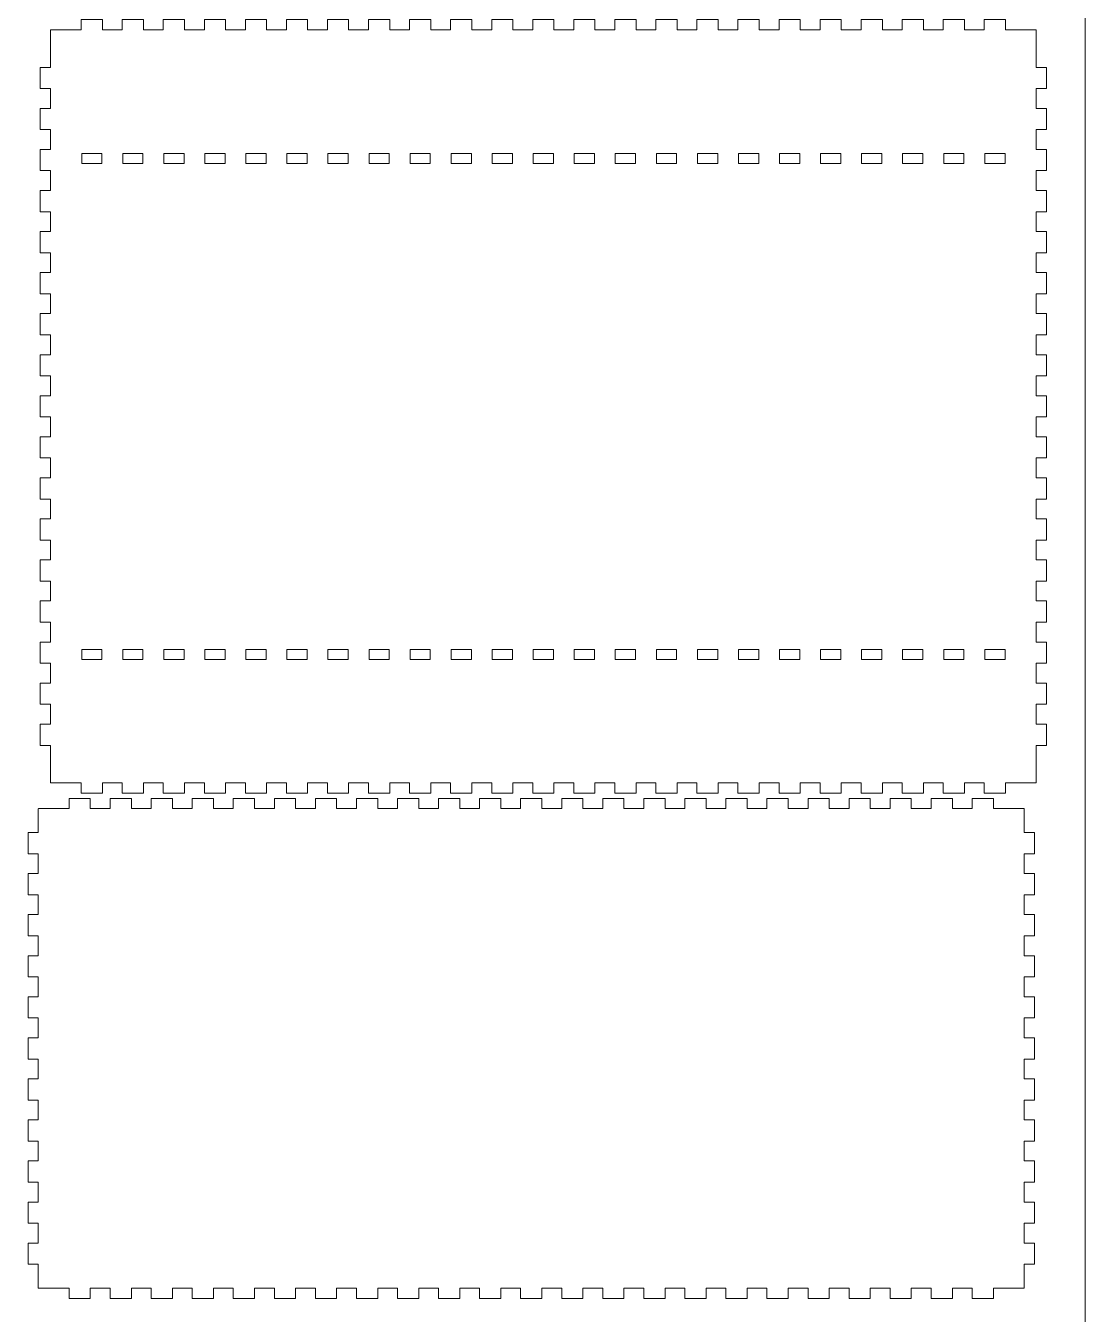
# Model space of a CAD drawing. Header units: millimetres. Extents: x -277 to 488, y -615 to 318.
# Drawn here: x 177.9 to 487.6, y -379.3 to -2.7 of the extents above; entities that cross this region are included whole.
import ezdxf

# ---------------------------------------------------------------- set-up
doc = ezdxf.new("R2010")
doc.units = ezdxf.units.MM
doc.header["$MEASUREMENT"] = 0
doc.layers.add('Layer 1', color=7, linetype='Continuous')

# ---------------------------------------------------------------- blocks, each defined once
blk = doc.blocks.new('block 2')
at = {"layer": 'Layer 1', "lineweight": 0}
blk.add_lwpolyline([(181.71, -371.71), (190.61, -371.71), (190.61, -374.61), (190.61, -374.62), (190.64, -374.68), (190.69, -374.71), (190.71, -374.71), (196.71, -374.71), (196.73, -374.71), (196.78, -374.68), (196.81, -374.62), (196.81, -374.61), (196.81, -371.71), (202.61, -371.71), (202.61, -374.61), (202.61, -374.62), (202.64, -374.68), (202.69, -374.71), (202.71, -374.71), (208.71, -374.71), (208.73, -374.71), (208.78, -374.68), (208.81, -374.62), (208.81, -374.61), (208.81, -371.71), (214.61, -371.71), (214.61, -374.61), (214.61, -374.62), (214.64, -374.68), (214.69, -374.71), (214.71, -374.71), (220.71, -374.71), (220.73, -374.71), (220.78, -374.68), (220.81, -374.62), (220.81, -374.61), (220.81, -371.71), (226.61, -371.71), (226.61, -374.61), (226.61, -374.62), (226.64, -374.68), (226.69, -374.71), (226.71, -374.71), (232.71, -374.71), (232.73, -374.71), (232.78, -374.68), (232.81, -374.62), (232.81, -374.61), (232.81, -371.71), (238.61, -371.71), (238.61, -374.61), (238.61, -374.62), (238.64, -374.68), (238.69, -374.71), (238.71, -374.71), (244.71, -374.71), (244.73, -374.71), (244.78, -374.68), (244.81, -374.62), (244.81, -374.61), (244.81, -371.71), (250.61, -371.71), (250.61, -374.61), (250.61, -374.62), (250.64, -374.68), (250.69, -374.71), (250.71, -374.71), (256.71, -374.71), (256.72, -374.71), (256.78, -374.68), (256.81, -374.62), (256.81, -374.61), (256.81, -371.71), (262.61, -371.71), (262.61, -374.61), (262.61, -374.62), (262.64, -374.68), (262.69, -374.71), (262.71, -374.71), (268.71, -374.71), (268.73, -374.71), (268.78, -374.68), (268.81, -374.62), (268.81, -374.61), (268.81, -371.71), (274.61, -371.71), (274.61, -374.61), (274.61, -374.62), (274.64, -374.68), (274.69, -374.71), (274.71, -374.71), (280.71, -374.71), (280.73, -374.71), (280.78, -374.68), (280.81, -374.62), (280.81, -374.61), (280.81, -371.71), (286.61, -371.71), (286.61, -374.61), (286.61, -374.62), (286.64, -374.68), (286.69, -374.71), (286.71, -374.71), (292.71, -374.71), (292.73, -374.71), (292.78, -374.68), (292.81, -374.62), (292.81, -374.61), (292.81, -371.71), (298.61, -371.71), (298.61, -374.61), (298.61, -374.62), (298.64, -374.68), (298.69, -374.71), (298.71, -374.71), (304.71, -374.71), (304.73, -374.71), (304.78, -374.68), (304.81, -374.62), (304.81, -374.61), (304.81, -371.71), (310.61, -371.71), (310.61, -374.61), (310.61, -374.62), (310.64, -374.68), (310.69, -374.71), (310.71, -374.71), (316.71, -374.71), (316.73, -374.71), (316.78, -374.68), (316.81, -374.62), (316.81, -374.61), (316.81, -371.71), (322.61, -371.71), (322.61, -374.61), (322.61, -374.62), (322.64, -374.68), (322.69, -374.71), (322.71, -374.71), (328.71, -374.71), (328.73, -374.71), (328.78, -374.68), (328.81, -374.62), (328.81, -374.61), (328.81, -371.71), (334.61, -371.71), (334.61, -374.61), (334.61, -374.62), (334.64, -374.68), (334.69, -374.71), (334.71, -374.71), (340.71, -374.71), (340.73, -374.71), (340.78, -374.68), (340.81, -374.62), (340.81, -374.61), (340.81, -371.71), (346.61, -371.71), (346.61, -374.61), (346.61, -374.62), (346.64, -374.68), (346.69, -374.71), (346.71, -374.71), (352.71, -374.71), (352.72, -374.71), (352.78, -374.68), (352.81, -374.62), (352.81, -374.61), (352.81, -371.71), (358.61, -371.71), (358.61, -374.61), (358.61, -374.62), (358.64, -374.68), (358.69, -374.71), (358.71, -374.71), (364.71, -374.71), (364.72, -374.71), (364.78, -374.68), (364.81, -374.62), (364.81, -374.61), (364.81, -371.71), (370.61, -371.71), (370.61, -374.61), (370.61, -374.62), (370.64, -374.68), (370.69, -374.71), (370.71, -374.71), (376.71, -374.71), (376.73, -374.71), (376.78, -374.68), (376.81, -374.62), (376.81, -374.61), (376.81, -371.71), (382.61, -371.71), (382.61, -374.61), (382.61, -374.62), (382.64, -374.68), (382.69, -374.71), (382.71, -374.71), (388.71, -374.71), (388.72, -374.71), (388.78, -374.68), (388.81, -374.62), (388.81, -374.61), (388.81, -371.71), (394.61, -371.71), (394.61, -374.61), (394.61, -374.62), (394.64, -374.68), (394.69, -374.71), (394.71, -374.71), (400.71, -374.71), (400.72, -374.71), (400.78, -374.68), (400.81, -374.62), (400.81, -374.61), (400.81, -371.71), (406.61, -371.71), (406.61, -374.61), (406.61, -374.62), (406.64, -374.68), (406.69, -374.71), (406.71, -374.71), (412.71, -374.71), (412.72, -374.71), (412.78, -374.68), (412.81, -374.62), (412.81, -374.61), (412.81, -371.71), (418.61, -371.71), (418.61, -374.61), (418.61, -374.62), (418.64, -374.68), (418.69, -374.71), (418.71, -374.71), (424.71, -374.71), (424.72, -374.71), (424.78, -374.68), (424.81, -374.62), (424.81, -374.61), (424.81, -371.71), (430.61, -371.71), (430.61, -374.61), (430.61, -374.62), (430.64, -374.68), (430.69, -374.71), (430.71, -374.71), (436.71, -374.71), (436.72, -374.71), (436.78, -374.68), (436.81, -374.62), (436.81, -374.61), (436.81, -371.71), (442.61, -371.71), (442.61, -374.61), (442.61, -374.62), (442.64, -374.68), (442.69, -374.71), (442.71, -374.71), (448.71, -374.71), (448.72, -374.71), (448.78, -374.68), (448.81, -374.62), (448.81, -374.61), (448.81, -371.71), (454.61, -371.71), (454.61, -374.61), (454.61, -374.62), (454.64, -374.68), (454.69, -374.71), (454.71, -374.71), (460.71, -374.71), (460.72, -374.71), (460.78, -374.68), (460.81, -374.62), (460.81, -374.61), (460.81, -371.71), (469.71, -371.71), (469.72, -371.71), (469.78, -371.68), (469.81, -371.62), (469.81, -371.61), (469.81, -364.71), (472.71, -364.71), (472.72, -364.71), (472.78, -364.68), (472.81, -364.62), (472.81, -364.61), (472.81, -358.61), (472.81, -358.59), (472.78, -358.54), (472.72, -358.51), (472.71, -358.51), (469.81, -358.51), (469.81, -352.71), (472.71, -352.71), (472.72, -352.71), (472.78, -352.68), (472.81, -352.62), (472.81, -352.61), (472.81, -346.61), (472.81, -346.59), (472.78, -346.54), (472.72, -346.51), (472.71, -346.51), (469.81, -346.51), (469.81, -340.71), (472.71, -340.71), (472.72, -340.71), (472.78, -340.68), (472.81, -340.62), (472.81, -340.61), (472.81, -334.61), (472.81, -334.59), (472.78, -334.54), (472.72, -334.51), (472.71, -334.51), (469.81, -334.51), (469.81, -328.71), (472.71, -328.71), (472.72, -328.71), (472.78, -328.68), (472.81, -328.62), (472.81, -328.61), (472.81, -322.61), (472.81, -322.59), (472.78, -322.54), (472.72, -322.51), (472.71, -322.51), (469.81, -322.51), (469.81, -316.71), (472.71, -316.71), (472.72, -316.71), (472.78, -316.68), (472.81, -316.62), (472.81, -316.61), (472.81, -310.61), (472.81, -310.59), (472.78, -310.54), (472.72, -310.51), (472.71, -310.51), (469.81, -310.51), (469.81, -304.71), (472.71, -304.71), (472.72, -304.71), (472.78, -304.68), (472.81, -304.62), (472.81, -304.61), (472.81, -298.61), (472.81, -298.59), (472.78, -298.54), (472.72, -298.51), (472.71, -298.51), (469.81, -298.51), (469.81, -292.71), (472.71, -292.71), (472.72, -292.71), (472.78, -292.68), (472.81, -292.62), (472.81, -292.61), (472.81, -286.61), (472.81, -286.59), (472.78, -286.54), (472.72, -286.51), (472.71, -286.51), (469.81, -286.51), (469.81, -280.71), (472.71, -280.71), (472.72, -280.71), (472.78, -280.68), (472.81, -280.62), (472.81, -280.61), (472.81, -274.61), (472.81, -274.59), (472.78, -274.54), (472.72, -274.51), (472.71, -274.51), (469.81, -274.51), (469.81, -268.71), (472.71, -268.71), (472.72, -268.71), (472.78, -268.68), (472.81, -268.62), (472.81, -268.61), (472.81, -262.61), (472.81, -262.59), (472.78, -262.54), (472.72, -262.51), (472.71, -262.51), (469.81, -262.51), (469.81, -256.71), (472.71, -256.71), (472.72, -256.71), (472.78, -256.68), (472.81, -256.62), (472.81, -256.61), (472.81, -250.61), (472.81, -250.59), (472.78, -250.54), (472.72, -250.51), (472.71, -250.51), (469.81, -250.51), (469.81, -244.71), (472.71, -244.71), (472.72, -244.71), (472.78, -244.68), (472.81, -244.62), (472.81, -244.61), (472.81, -238.61), (472.81, -238.59), (472.78, -238.54), (472.72, -238.51), (472.71, -238.51), (469.81, -238.51), (469.81, -231.61), (469.81, -231.59), (469.78, -231.54), (469.72, -231.51), (469.71, -231.51), (460.81, -231.51), (460.81, -228.61), (460.81, -228.59), (460.78, -228.54), (460.72, -228.51), (460.71, -228.51), (454.71, -228.51), (454.69, -228.51), (454.64, -228.54), (454.61, -228.59), (454.61, -228.61), (454.61, -231.51), (448.81, -231.51), (448.81, -228.61), (448.81, -228.59), (448.78, -228.54), (448.72, -228.51), (448.71, -228.51), (442.71, -228.51), (442.69, -228.51), (442.64, -228.54), (442.61, -228.59), (442.61, -228.61), (442.61, -231.51), (436.81, -231.51), (436.81, -228.61), (436.81, -228.59), (436.78, -228.54), (436.72, -228.51), (436.71, -228.51), (430.71, -228.51), (430.69, -228.51), (430.64, -228.54), (430.61, -228.59), (430.61, -228.61), (430.61, -231.51), (424.81, -231.51), (424.81, -228.61), (424.81, -228.59), (424.78, -228.54), (424.72, -228.51), (424.71, -228.51), (418.71, -228.51), (418.69, -228.51), (418.64, -228.54), (418.61, -228.59), (418.61, -228.61), (418.61, -231.51), (412.81, -231.51), (412.81, -228.61), (412.81, -228.59), (412.78, -228.54), (412.72, -228.51), (412.71, -228.51), (406.71, -228.51), (406.69, -228.51), (406.64, -228.54), (406.61, -228.59), (406.61, -228.61), (406.61, -231.51), (400.81, -231.51), (400.81, -228.61), (400.81, -228.59), (400.78, -228.54), (400.72, -228.51), (400.71, -228.51), (394.71, -228.51), (394.69, -228.51), (394.64, -228.54), (394.61, -228.59), (394.61, -228.61), (394.61, -231.51), (388.81, -231.51), (388.81, -228.61), (388.81, -228.59), (388.78, -228.54), (388.72, -228.51), (388.71, -228.51), (382.71, -228.51), (382.69, -228.51), (382.64, -228.54), (382.61, -228.59), (382.61, -228.61), (382.61, -231.51), (376.81, -231.51), (376.81, -228.61), (376.81, -228.59), (376.78, -228.54), (376.73, -228.51), (376.71, -228.51), (370.71, -228.51), (370.69, -228.51), (370.64, -228.54), (370.61, -228.59), (370.61, -228.61), (370.61, -231.51), (364.81, -231.51), (364.81, -228.61), (364.81, -228.59), (364.78, -228.54), (364.72, -228.51), (364.71, -228.51), (358.71, -228.51), (358.69, -228.51), (358.64, -228.54), (358.61, -228.59), (358.61, -228.61), (358.61, -231.51), (352.81, -231.51), (352.81, -228.61), (352.81, -228.59), (352.78, -228.54), (352.72, -228.51), (352.71, -228.51), (346.71, -228.51), (346.69, -228.51), (346.64, -228.54), (346.61, -228.59), (346.61, -228.61), (346.61, -231.51), (340.81, -231.51), (340.81, -228.61), (340.81, -228.59), (340.78, -228.54), (340.73, -228.51), (340.71, -228.51), (334.71, -228.51), (334.69, -228.51), (334.64, -228.54), (334.61, -228.59), (334.61, -228.61), (334.61, -231.51), (328.81, -231.51), (328.81, -228.61), (328.81, -228.59), (328.78, -228.54), (328.73, -228.51), (328.71, -228.51), (322.71, -228.51), (322.69, -228.51), (322.64, -228.54), (322.61, -228.59), (322.61, -228.61), (322.61, -231.51), (316.81, -231.51), (316.81, -228.61), (316.81, -228.59), (316.78, -228.54), (316.73, -228.51), (316.71, -228.51), (310.71, -228.51), (310.69, -228.51), (310.64, -228.54), (310.61, -228.59), (310.61, -228.61), (310.61, -231.51), (304.81, -231.51), (304.81, -228.61), (304.81, -228.59), (304.78, -228.54), (304.73, -228.51), (304.71, -228.51), (298.71, -228.51), (298.69, -228.51), (298.64, -228.54), (298.61, -228.59), (298.61, -228.61), (298.61, -231.51), (292.81, -231.51), (292.81, -228.61), (292.81, -228.59), (292.78, -228.54), (292.73, -228.51), (292.71, -228.51), (286.71, -228.51), (286.69, -228.51), (286.64, -228.54), (286.61, -228.59), (286.61, -228.61), (286.61, -231.51), (280.81, -231.51), (280.81, -228.61), (280.81, -228.59), (280.78, -228.54), (280.73, -228.51), (280.71, -228.51), (274.71, -228.51), (274.69, -228.51), (274.64, -228.54), (274.61, -228.59), (274.61, -228.61), (274.61, -231.51), (268.81, -231.51), (268.81, -228.61), (268.81, -228.59), (268.78, -228.54), (268.73, -228.51), (268.71, -228.51), (262.71, -228.51), (262.69, -228.51), (262.64, -228.54), (262.61, -228.59), (262.61, -228.61), (262.61, -231.51), (256.81, -231.51), (256.81, -228.61), (256.81, -228.59), (256.78, -228.54), (256.72, -228.51), (256.71, -228.51), (250.71, -228.51), (250.69, -228.51), (250.64, -228.54), (250.61, -228.59), (250.61, -228.61), (250.61, -231.51), (244.81, -231.51), (244.81, -228.61), (244.81, -228.59), (244.78, -228.54), (244.73, -228.51), (244.71, -228.51), (238.71, -228.51), (238.69, -228.51), (238.64, -228.54), (238.61, -228.59), (238.61, -228.61), (238.61, -231.51), (232.81, -231.51), (232.81, -228.61), (232.81, -228.59), (232.78, -228.54), (232.73, -228.51), (232.71, -228.51), (226.71, -228.51), (226.69, -228.51), (226.64, -228.54), (226.61, -228.59), (226.61, -228.61), (226.61, -231.51), (220.81, -231.51), (220.81, -228.61), (220.81, -228.59), (220.78, -228.54), (220.73, -228.51), (220.71, -228.51), (214.71, -228.51), (214.69, -228.51), (214.64, -228.54), (214.61, -228.59), (214.61, -228.61), (214.61, -231.51), (208.81, -231.51), (208.81, -228.61), (208.81, -228.59), (208.78, -228.54), (208.73, -228.51), (208.71, -228.51), (202.71, -228.51), (202.69, -228.51), (202.64, -228.54), (202.61, -228.59), (202.61, -228.61), (202.61, -231.51), (196.81, -231.51), (196.81, -228.61), (196.81, -228.59), (196.78, -228.54), (196.73, -228.51), (196.71, -228.51), (190.71, -228.51), (190.69, -228.51), (190.64, -228.54), (190.61, -228.59), (190.61, -228.61), (190.61, -231.51), (181.71, -231.51), (181.69, -231.51), (181.64, -231.54), (181.61, -231.59), (181.61, -231.61), (181.61, -238.51), (178.71, -238.51), (178.69, -238.51), (178.64, -238.54), (178.61, -238.59), (178.61, -238.61), (178.61, -244.61), (178.61, -244.62), (178.64, -244.68), (178.69, -244.71), (178.71, -244.71), (181.61, -244.71), (181.61, -250.51), (178.71, -250.51), (178.69, -250.51), (178.64, -250.54), (178.61, -250.59), (178.61, -250.61), (178.61, -256.61), (178.61, -256.62), (178.64, -256.68), (178.69, -256.71), (178.71, -256.71), (181.61, -256.71), (181.61, -262.51), (178.71, -262.51), (178.69, -262.51), (178.64, -262.54), (178.61, -262.59), (178.61, -262.61), (178.61, -268.61), (178.61, -268.62), (178.64, -268.68), (178.69, -268.71), (178.71, -268.71), (181.61, -268.71), (181.61, -274.51), (178.71, -274.51), (178.69, -274.51), (178.64, -274.54), (178.61, -274.59), (178.61, -274.61), (178.61, -280.61), (178.61, -280.62), (178.64, -280.68), (178.69, -280.71), (178.71, -280.71), (181.61, -280.71), (181.61, -286.51), (178.71, -286.51), (178.69, -286.51), (178.64, -286.54), (178.61, -286.59), (178.61, -286.61), (178.61, -292.61), (178.61, -292.62), (178.64, -292.68), (178.69, -292.71), (178.71, -292.71), (181.61, -292.71), (181.61, -298.51), (178.71, -298.51), (178.69, -298.51), (178.64, -298.54), (178.61, -298.59), (178.61, -298.61), (178.61, -304.61), (178.61, -304.62), (178.64, -304.68), (178.69, -304.71), (178.71, -304.71), (181.61, -304.71), (181.61, -310.51), (178.71, -310.51), (178.69, -310.51), (178.64, -310.54), (178.61, -310.59), (178.61, -310.61), (178.61, -316.61), (178.61, -316.62), (178.64, -316.68), (178.69, -316.71), (178.71, -316.71), (181.61, -316.71), (181.61, -322.51), (178.71, -322.51), (178.69, -322.51), (178.64, -322.54), (178.61, -322.59), (178.61, -322.61), (178.61, -328.61), (178.61, -328.62), (178.64, -328.68), (178.69, -328.71), (178.71, -328.71), (181.61, -328.71), (181.61, -334.51), (178.71, -334.51), (178.69, -334.51), (178.64, -334.54), (178.61, -334.59), (178.61, -334.61), (178.61, -340.61), (178.61, -340.62), (178.64, -340.68), (178.69, -340.71), (178.71, -340.71), (181.61, -340.71), (181.61, -346.51), (178.71, -346.51), (178.69, -346.51), (178.64, -346.54), (178.61, -346.59), (178.61, -346.61), (178.61, -352.61), (178.61, -352.62), (178.64, -352.68), (178.69, -352.71), (178.71, -352.71), (181.61, -352.71), (181.61, -358.51), (178.71, -358.51), (178.69, -358.51), (178.64, -358.54), (178.61, -358.59), (178.61, -358.61), (178.61, -364.61), (178.61, -364.62), (178.64, -364.68), (178.69, -364.71), (178.71, -364.71), (181.61, -364.71), (181.61, -371.61), (181.61, -371.62), (181.64, -371.68), (181.69, -371.71), (181.71, -371.71)], dxfattribs=at)
blk = doc.blocks.new('block 3')
at = {"layer": 'Layer 1', "lineweight": 0}
blk.add_lwpolyline([(197.24, -187.87), (194.28, -187.87), (194.28, -184.95), (200.2, -184.95), (200.2, -187.87), (197.24, -187.87)], dxfattribs=at)
blk = doc.blocks.new('block 4')
at = {"layer": 'Layer 1', "lineweight": 0}
blk.add_lwpolyline([(209.24, -187.87), (206.28, -187.87), (206.28, -184.95), (212.2, -184.95), (212.2, -187.87), (209.24, -187.87)], dxfattribs=at)
blk = doc.blocks.new('block 5')
at = {"layer": 'Layer 1', "lineweight": 0}
blk.add_lwpolyline([(221.24, -187.87), (218.28, -187.87), (218.28, -184.95), (224.2, -184.95), (224.2, -187.87), (221.24, -187.87)], dxfattribs=at)
blk = doc.blocks.new('block 6')
at = {"layer": 'Layer 1', "lineweight": 0}
blk.add_lwpolyline([(233.24, -187.87), (230.28, -187.87), (230.28, -184.95), (236.2, -184.95), (236.2, -187.87), (233.24, -187.87)], dxfattribs=at)
blk = doc.blocks.new('block 7')
at = {"layer": 'Layer 1', "lineweight": 0}
blk.add_lwpolyline([(245.24, -187.87), (242.28, -187.87), (242.28, -184.95), (248.2, -184.95), (248.2, -187.87), (245.24, -187.87)], dxfattribs=at)
blk = doc.blocks.new('block 8')
at = {"layer": 'Layer 1', "lineweight": 0}
blk.add_lwpolyline([(257.24, -187.87), (254.28, -187.87), (254.28, -184.95), (260.2, -184.95), (260.2, -187.87), (257.24, -187.87)], dxfattribs=at)
blk = doc.blocks.new('block 9')
at = {"layer": 'Layer 1', "lineweight": 0}
blk.add_lwpolyline([(269.24, -187.87), (266.28, -187.87), (266.28, -184.95), (272.2, -184.95), (272.2, -187.87), (269.24, -187.87)], dxfattribs=at)
blk = doc.blocks.new('block 10')
at = {"layer": 'Layer 1', "lineweight": 0}
blk.add_lwpolyline([(281.24, -187.87), (278.28, -187.87), (278.28, -184.95), (284.2, -184.95), (284.2, -187.87), (281.24, -187.87)], dxfattribs=at)
blk = doc.blocks.new('block 11')
at = {"layer": 'Layer 1', "lineweight": 0}
blk.add_lwpolyline([(293.24, -187.87), (290.28, -187.87), (290.28, -184.95), (296.2, -184.95), (296.2, -187.87), (293.24, -187.87)], dxfattribs=at)
blk = doc.blocks.new('block 12')
at = {"layer": 'Layer 1', "lineweight": 0}
blk.add_lwpolyline([(305.24, -187.87), (302.28, -187.87), (302.28, -184.95), (308.2, -184.95), (308.2, -187.87), (305.24, -187.87)], dxfattribs=at)
blk = doc.blocks.new('block 13')
at = {"layer": 'Layer 1', "lineweight": 0}
blk.add_lwpolyline([(317.24, -187.87), (314.28, -187.87), (314.28, -184.95), (320.2, -184.95), (320.2, -187.87), (317.24, -187.87)], dxfattribs=at)
blk = doc.blocks.new('block 14')
at = {"layer": 'Layer 1', "lineweight": 0}
blk.add_lwpolyline([(329.24, -187.87), (326.28, -187.87), (326.28, -184.95), (332.2, -184.95), (332.2, -187.87), (329.24, -187.87)], dxfattribs=at)
blk = doc.blocks.new('block 15')
at = {"layer": 'Layer 1', "lineweight": 0}
blk.add_lwpolyline([(341.24, -187.87), (338.28, -187.87), (338.28, -184.95), (344.2, -184.95), (344.2, -187.87), (341.24, -187.87)], dxfattribs=at)
blk = doc.blocks.new('block 16')
at = {"layer": 'Layer 1', "lineweight": 0}
blk.add_lwpolyline([(353.24, -187.87), (350.28, -187.87), (350.28, -184.95), (356.2, -184.95), (356.2, -187.87), (353.24, -187.87)], dxfattribs=at)
blk = doc.blocks.new('block 17')
at = {"layer": 'Layer 1', "lineweight": 0}
blk.add_lwpolyline([(365.24, -187.87), (362.28, -187.87), (362.28, -184.95), (368.2, -184.95), (368.2, -187.87), (365.24, -187.87)], dxfattribs=at)
blk = doc.blocks.new('block 18')
at = {"layer": 'Layer 1', "lineweight": 0}
blk.add_lwpolyline([(377.24, -187.87), (374.28, -187.87), (374.28, -184.95), (380.2, -184.95), (380.2, -187.87), (377.24, -187.87)], dxfattribs=at)
blk = doc.blocks.new('block 19')
at = {"layer": 'Layer 1', "lineweight": 0}
blk.add_lwpolyline([(389.24, -187.87), (386.28, -187.87), (386.28, -184.95), (392.2, -184.95), (392.2, -187.87), (389.24, -187.87)], dxfattribs=at)
blk = doc.blocks.new('block 20')
at = {"layer": 'Layer 1', "lineweight": 0}
blk.add_lwpolyline([(401.24, -187.87), (398.28, -187.87), (398.28, -184.95), (404.2, -184.95), (404.2, -187.87), (401.24, -187.87)], dxfattribs=at)
blk = doc.blocks.new('block 21')
at = {"layer": 'Layer 1', "lineweight": 0}
blk.add_lwpolyline([(413.24, -187.87), (410.28, -187.87), (410.28, -184.95), (416.2, -184.95), (416.2, -187.87), (413.24, -187.87)], dxfattribs=at)
blk = doc.blocks.new('block 22')
at = {"layer": 'Layer 1', "lineweight": 0}
blk.add_lwpolyline([(425.24, -187.87), (422.28, -187.87), (422.28, -184.95), (428.2, -184.95), (428.2, -187.87), (425.24, -187.87)], dxfattribs=at)
blk = doc.blocks.new('block 23')
at = {"layer": 'Layer 1', "lineweight": 0}
blk.add_lwpolyline([(437.24, -187.87), (434.27, -187.87), (434.27, -184.95), (440.2, -184.95), (440.2, -187.87), (437.24, -187.87)], dxfattribs=at)
blk = doc.blocks.new('block 24')
at = {"layer": 'Layer 1', "lineweight": 0}
blk.add_lwpolyline([(449.24, -187.87), (446.28, -187.87), (446.28, -184.95), (452.2, -184.95), (452.2, -187.87), (449.24, -187.87)], dxfattribs=at)
blk = doc.blocks.new('block 25')
at = {"layer": 'Layer 1', "lineweight": 0}
blk.add_lwpolyline([(461.23, -187.87), (458.28, -187.87), (458.28, -184.95), (464.2, -184.95), (464.2, -187.87), (461.23, -187.87)], dxfattribs=at)
blk = doc.blocks.new('block 26')
at = {"layer": 'Layer 1', "lineweight": 0}
blk.add_lwpolyline([(197.24, -42.87), (194.28, -42.87), (194.28, -39.95), (200.2, -39.95), (200.2, -42.87), (197.24, -42.87)], dxfattribs=at)
blk = doc.blocks.new('block 27')
at = {"layer": 'Layer 1', "lineweight": 0}
blk.add_lwpolyline([(209.24, -42.87), (206.28, -42.87), (206.28, -39.95), (212.2, -39.95), (212.2, -42.87), (209.24, -42.87)], dxfattribs=at)
blk = doc.blocks.new('block 28')
at = {"layer": 'Layer 1', "lineweight": 0}
blk.add_lwpolyline([(221.24, -42.87), (218.28, -42.87), (218.28, -39.95), (224.2, -39.95), (224.2, -42.87), (221.24, -42.87)], dxfattribs=at)
blk = doc.blocks.new('block 29')
at = {"layer": 'Layer 1', "lineweight": 0}
blk.add_lwpolyline([(233.24, -42.87), (230.28, -42.87), (230.28, -39.95), (236.2, -39.95), (236.2, -42.87), (233.24, -42.87)], dxfattribs=at)
blk = doc.blocks.new('block 30')
at = {"layer": 'Layer 1', "lineweight": 0}
blk.add_lwpolyline([(245.24, -42.87), (242.28, -42.87), (242.28, -39.95), (248.2, -39.95), (248.2, -42.87), (245.24, -42.87)], dxfattribs=at)
blk = doc.blocks.new('block 31')
at = {"layer": 'Layer 1', "lineweight": 0}
blk.add_lwpolyline([(257.24, -42.87), (254.28, -42.87), (254.28, -39.95), (260.2, -39.95), (260.2, -42.87), (257.24, -42.87)], dxfattribs=at)
blk = doc.blocks.new('block 32')
at = {"layer": 'Layer 1', "lineweight": 0}
blk.add_lwpolyline([(269.24, -42.87), (266.28, -42.87), (266.28, -39.95), (272.2, -39.95), (272.2, -42.87), (269.24, -42.87)], dxfattribs=at)
blk = doc.blocks.new('block 33')
at = {"layer": 'Layer 1', "lineweight": 0}
blk.add_lwpolyline([(281.24, -42.87), (278.28, -42.87), (278.28, -39.95), (284.2, -39.95), (284.2, -42.87), (281.24, -42.87)], dxfattribs=at)
blk = doc.blocks.new('block 34')
at = {"layer": 'Layer 1', "lineweight": 0}
blk.add_lwpolyline([(293.24, -42.87), (290.28, -42.87), (290.28, -39.95), (296.2, -39.95), (296.2, -42.87), (293.24, -42.87)], dxfattribs=at)
blk = doc.blocks.new('block 35')
at = {"layer": 'Layer 1', "lineweight": 0}
blk.add_lwpolyline([(305.24, -42.87), (302.28, -42.87), (302.28, -39.95), (308.2, -39.95), (308.2, -42.87), (305.24, -42.87)], dxfattribs=at)
blk = doc.blocks.new('block 36')
at = {"layer": 'Layer 1', "lineweight": 0}
blk.add_lwpolyline([(317.24, -42.87), (314.28, -42.87), (314.28, -39.95), (320.2, -39.95), (320.2, -42.87), (317.24, -42.87)], dxfattribs=at)
blk = doc.blocks.new('block 37')
at = {"layer": 'Layer 1', "lineweight": 0}
blk.add_lwpolyline([(329.24, -42.87), (326.28, -42.87), (326.28, -39.95), (332.2, -39.95), (332.2, -42.87), (329.24, -42.87)], dxfattribs=at)
blk = doc.blocks.new('block 38')
at = {"layer": 'Layer 1', "lineweight": 0}
blk.add_lwpolyline([(341.24, -42.87), (338.28, -42.87), (338.28, -39.95), (344.2, -39.95), (344.2, -42.87), (341.24, -42.87)], dxfattribs=at)
blk = doc.blocks.new('block 39')
at = {"layer": 'Layer 1', "lineweight": 0}
blk.add_lwpolyline([(353.24, -42.87), (350.28, -42.87), (350.28, -39.95), (356.2, -39.95), (356.2, -42.87), (353.24, -42.87)], dxfattribs=at)
blk = doc.blocks.new('block 40')
at = {"layer": 'Layer 1', "lineweight": 0}
blk.add_lwpolyline([(365.24, -42.87), (362.28, -42.87), (362.28, -39.95), (368.2, -39.95), (368.2, -42.87), (365.24, -42.87)], dxfattribs=at)
blk = doc.blocks.new('block 41')
at = {"layer": 'Layer 1', "lineweight": 0}
blk.add_lwpolyline([(377.24, -42.87), (374.28, -42.87), (374.28, -39.95), (380.2, -39.95), (380.2, -42.87), (377.24, -42.87)], dxfattribs=at)
blk = doc.blocks.new('block 42')
at = {"layer": 'Layer 1', "lineweight": 0}
blk.add_lwpolyline([(389.24, -42.87), (386.28, -42.87), (386.28, -39.95), (392.2, -39.95), (392.2, -42.87), (389.24, -42.87)], dxfattribs=at)
blk = doc.blocks.new('block 43')
at = {"layer": 'Layer 1', "lineweight": 0}
blk.add_lwpolyline([(401.24, -42.87), (398.28, -42.87), (398.28, -39.95), (404.2, -39.95), (404.2, -42.87), (401.24, -42.87)], dxfattribs=at)
blk = doc.blocks.new('block 44')
at = {"layer": 'Layer 1', "lineweight": 0}
blk.add_lwpolyline([(413.24, -42.87), (410.28, -42.87), (410.28, -39.95), (416.2, -39.95), (416.2, -42.87), (413.24, -42.87)], dxfattribs=at)
blk = doc.blocks.new('block 45')
at = {"layer": 'Layer 1', "lineweight": 0}
blk.add_lwpolyline([(425.24, -42.87), (422.28, -42.87), (422.28, -39.95), (428.2, -39.95), (428.2, -42.87), (425.24, -42.87)], dxfattribs=at)
blk = doc.blocks.new('block 46')
at = {"layer": 'Layer 1', "lineweight": 0}
blk.add_lwpolyline([(437.24, -42.87), (434.27, -42.87), (434.27, -39.95), (440.2, -39.95), (440.2, -42.87), (437.24, -42.87)], dxfattribs=at)
blk = doc.blocks.new('block 47')
at = {"layer": 'Layer 1', "lineweight": 0}
blk.add_lwpolyline([(449.24, -42.87), (446.28, -42.87), (446.28, -39.95), (452.2, -39.95), (452.2, -42.87), (449.24, -42.87)], dxfattribs=at)
blk = doc.blocks.new('block 48')
at = {"layer": 'Layer 1', "lineweight": 0}
blk.add_lwpolyline([(461.23, -42.87), (458.28, -42.87), (458.28, -39.95), (464.2, -39.95), (464.2, -42.87), (461.23, -42.87)], dxfattribs=at)
blk = doc.blocks.new('block 49')
at = {"layer": 'Layer 1', "lineweight": 0}
blk.add_lwpolyline([(185.24, -224.01), (194.14, -224.01), (194.14, -226.91), (194.14, -226.92), (194.16, -226.98), (194.22, -227.01), (194.24, -227.01), (200.24, -227.01), (200.25, -227.01), (200.31, -226.98), (200.34, -226.92), (200.34, -226.91), (200.34, -224.01), (206.14, -224.01), (206.14, -226.91), (206.14, -226.92), (206.16, -226.98), (206.22, -227.01), (206.24, -227.01), (212.24, -227.01), (212.25, -227.01), (212.31, -226.98), (212.34, -226.92), (212.34, -226.91), (212.34, -224.01), (218.14, -224.01), (218.14, -226.91), (218.14, -226.92), (218.16, -226.98), (218.22, -227.01), (218.24, -227.01), (224.24, -227.01), (224.25, -227.01), (224.31, -226.98), (224.34, -226.92), (224.34, -226.91), (224.34, -224.01), (230.14, -224.01), (230.14, -226.91), (230.14, -226.92), (230.16, -226.98), (230.22, -227.01), (230.24, -227.01), (236.24, -227.01), (236.25, -227.01), (236.31, -226.98), (236.34, -226.92), (236.34, -226.91), (236.34, -224.01), (242.14, -224.01), (242.14, -226.91), (242.14, -226.92), (242.16, -226.98), (242.22, -227.01), (242.24, -227.01), (248.24, -227.01), (248.25, -227.01), (248.31, -226.98), (248.34, -226.92), (248.34, -226.91), (248.34, -224.01), (254.14, -224.01), (254.14, -226.91), (254.14, -226.92), (254.16, -226.98), (254.22, -227.01), (254.24, -227.01), (260.24, -227.01), (260.25, -227.01), (260.31, -226.98), (260.34, -226.92), (260.34, -226.91), (260.34, -224.01), (266.14, -224.01), (266.14, -226.91), (266.14, -226.92), (266.16, -226.98), (266.22, -227.01), (266.24, -227.01), (272.24, -227.01), (272.25, -227.01), (272.31, -226.98), (272.33, -226.92), (272.33, -226.91), (272.33, -224.01), (278.14, -224.01), (278.14, -226.91), (278.14, -226.92), (278.16, -226.98), (278.22, -227.01), (278.24, -227.01), (284.24, -227.01), (284.25, -227.01), (284.31, -226.98), (284.34, -226.92), (284.34, -226.91), (284.34, -224.01), (290.13, -224.01), (290.13, -226.91), (290.13, -226.92), (290.16, -226.98), (290.22, -227.01), (290.24, -227.01), (296.24, -227.01), (296.25, -227.01), (296.31, -226.98), (296.34, -226.92), (296.34, -226.91), (296.34, -224.01), (302.14, -224.01), (302.14, -226.91), (302.14, -226.92), (302.16, -226.98), (302.22, -227.01), (302.24, -227.01), (308.24, -227.01), (308.25, -227.01), (308.31, -226.98), (308.33, -226.92), (308.33, -226.91), (308.33, -224.01), (314.14, -224.01), (314.14, -226.91), (314.14, -226.92), (314.16, -226.98), (314.22, -227.01), (314.24, -227.01), (320.24, -227.01), (320.25, -227.01), (320.31, -226.98), (320.34, -226.92), (320.34, -226.91), (320.34, -224.01), (326.13, -224.01), (326.13, -226.91), (326.13, -226.92), (326.16, -226.98), (326.22, -227.01), (326.24, -227.01), (332.24, -227.01), (332.25, -227.01), (332.31, -226.98), (332.34, -226.92), (332.34, -226.91), (332.34, -224.01), (338.14, -224.01), (338.14, -226.91), (338.14, -226.92), (338.17, -226.98), (338.22, -227.01), (338.24, -227.01), (344.24, -227.01), (344.25, -227.01), (344.31, -226.98), (344.33, -226.92), (344.33, -226.91), (344.33, -224.01), (350.14, -224.01), (350.14, -226.91), (350.14, -226.92), (350.16, -226.98), (350.22, -227.01), (350.24, -227.01), (356.24, -227.01), (356.25, -227.01), (356.31, -226.98), (356.34, -226.92), (356.34, -226.91), (356.34, -224.01), (362.13, -224.01), (362.13, -226.91), (362.13, -226.92), (362.16, -226.98), (362.22, -227.01), (362.24, -227.01), (368.24, -227.01), (368.25, -227.01), (368.31, -226.98), (368.34, -226.92), (368.34, -226.91), (368.34, -224.01), (374.14, -224.01), (374.14, -226.91), (374.14, -226.92), (374.17, -226.98), (374.22, -227.01), (374.24, -227.01), (380.24, -227.01), (380.25, -227.01), (380.31, -226.98), (380.34, -226.92), (380.34, -226.91), (380.34, -224.01), (386.14, -224.01), (386.14, -226.91), (386.14, -226.92), (386.16, -226.98), (386.22, -227.01), (386.24, -227.01), (392.24, -227.01), (392.25, -227.01), (392.31, -226.98), (392.34, -226.92), (392.34, -226.91), (392.34, -224.01), (398.14, -224.01), (398.14, -226.91), (398.14, -226.92), (398.17, -226.98), (398.22, -227.01), (398.24, -227.01), (404.24, -227.01), (404.25, -227.01), (404.31, -226.98), (404.34, -226.92), (404.34, -226.91), (404.34, -224.01), (410.14, -224.01), (410.14, -226.91), (410.14, -226.92), (410.17, -226.98), (410.22, -227.01), (410.24, -227.01), (416.24, -227.01), (416.25, -227.01), (416.31, -226.98), (416.34, -226.92), (416.34, -226.91), (416.34, -224.01), (422.14, -224.01), (422.14, -226.91), (422.14, -226.92), (422.16, -226.98), (422.22, -227.01), (422.24, -227.01), (428.24, -227.01), (428.25, -227.01), (428.31, -226.98), (428.34, -226.92), (428.34, -226.91), (428.34, -224.01), (434.14, -224.01), (434.14, -226.91), (434.14, -226.92), (434.16, -226.98), (434.22, -227.01), (434.24, -227.01), (440.24, -227.01), (440.25, -227.01), (440.31, -226.98), (440.34, -226.92), (440.34, -226.91), (440.34, -224.01), (446.14, -224.01), (446.14, -226.91), (446.14, -226.92), (446.17, -226.98), (446.22, -227.01), (446.24, -227.01), (452.24, -227.01), (452.25, -227.01), (452.31, -226.98), (452.34, -226.92), (452.34, -226.91), (452.34, -224.01), (458.14, -224.01), (458.14, -226.91), (458.14, -226.92), (458.16, -226.98), (458.22, -227.01), (458.23, -227.01), (464.23, -227.01), (464.25, -227.01), (464.31, -226.98), (464.34, -226.92), (464.34, -226.91), (464.34, -224.01), (473.24, -224.01), (473.25, -224.01), (473.31, -223.98), (473.34, -223.92), (473.34, -223.91), (473.34, -213.01), (476.24, -213.01), (476.25, -213.01), (476.31, -212.98), (476.34, -212.92), (476.34, -212.91), (476.34, -206.91), (476.34, -206.89), (476.31, -206.84), (476.25, -206.81), (476.24, -206.81), (473.34, -206.81), (473.34, -201.01), (476.24, -201.01), (476.25, -201.01), (476.31, -200.98), (476.34, -200.92), (476.34, -200.91), (476.34, -194.91), (476.34, -194.89), (476.31, -194.84), (476.25, -194.81), (476.24, -194.81), (473.34, -194.81), (473.34, -189.01), (476.24, -189.01), (476.25, -189.01), (476.31, -188.98), (476.34, -188.92), (476.34, -188.91), (476.34, -182.91), (476.34, -182.89), (476.31, -182.84), (476.25, -182.81), (476.24, -182.81), (473.34, -182.81), (473.34, -177.01), (476.24, -177.01), (476.25, -177.01), (476.31, -176.98), (476.34, -176.92), (476.34, -176.91), (476.34, -170.91), (476.34, -170.89), (476.31, -170.84), (476.25, -170.81), (476.24, -170.81), (473.34, -170.81), (473.34, -165.01), (476.24, -165.01), (476.25, -165.01), (476.31, -164.98), (476.34, -164.92), (476.34, -164.91), (476.34, -158.91), (476.34, -158.89), (476.31, -158.84), (476.25, -158.81), (476.24, -158.81), (473.34, -158.81), (473.34, -153.01), (476.24, -153.01), (476.25, -153.01), (476.31, -152.98), (476.34, -152.92), (476.34, -152.91), (476.34, -146.91), (476.34, -146.89), (476.31, -146.84), (476.25, -146.81), (476.24, -146.81), (473.34, -146.81), (473.34, -141.01), (476.24, -141.01), (476.25, -141.01), (476.31, -140.98), (476.34, -140.92), (476.34, -140.91), (476.34, -134.91), (476.34, -134.89), (476.31, -134.84), (476.25, -134.81), (476.24, -134.81), (473.34, -134.81), (473.34, -129.01), (476.24, -129.01), (476.25, -129.01), (476.31, -128.98), (476.34, -128.92), (476.34, -128.91), (476.34, -122.91), (476.34, -122.89), (476.31, -122.84), (476.25, -122.81), (476.24, -122.81), (473.34, -122.81), (473.34, -117.01), (476.24, -117.01), (476.25, -117.01), (476.31, -116.98), (476.34, -116.92), (476.34, -116.91), (476.34, -110.91), (476.34, -110.89), (476.31, -110.84), (476.25, -110.81), (476.24, -110.81), (473.34, -110.81), (473.34, -105.01), (476.24, -105.01), (476.25, -105.01), (476.31, -104.98), (476.34, -104.92), (476.34, -104.91), (476.34, -98.91), (476.34, -98.89), (476.31, -98.84), (476.25, -98.81), (476.24, -98.81), (473.34, -98.81), (473.34, -93.01), (476.24, -93.01), (476.25, -93.01), (476.31, -92.98), (476.34, -92.92), (476.34, -92.91), (476.34, -86.91), (476.34, -86.89), (476.31, -86.84), (476.25, -86.81), (476.24, -86.81), (473.34, -86.81), (473.34, -81.01), (476.24, -81.01), (476.25, -81.01), (476.31, -80.98), (476.34, -80.92), (476.34, -80.91), (476.34, -74.91), (476.34, -74.89), (476.31, -74.84), (476.25, -74.81), (476.24, -74.81), (473.34, -74.81), (473.34, -69.01), (476.24, -69.01), (476.25, -69.01), (476.31, -68.98), (476.34, -68.92), (476.34, -68.91), (476.34, -62.91), (476.34, -62.89), (476.31, -62.84), (476.25, -62.81), (476.24, -62.81), (473.34, -62.81), (473.34, -57.01), (476.24, -57.01), (476.25, -57.01), (476.31, -56.98), (476.34, -56.92), (476.34, -56.91), (476.34, -50.91), (476.34, -50.89), (476.31, -50.84), (476.25, -50.81), (476.24, -50.81), (473.34, -50.81), (473.34, -45.01), (476.24, -45.01), (476.25, -45.01), (476.31, -44.98), (476.34, -44.92), (476.34, -44.91), (476.34, -38.91), (476.34, -38.89), (476.31, -38.83), (476.25, -38.81), (476.24, -38.81), (473.34, -38.81), (473.34, -33.01), (476.24, -33.01), (476.25, -33.01), (476.31, -32.97), (476.34, -32.92), (476.34, -32.91), (476.34, -26.91), (476.34, -26.89), (476.31, -26.84), (476.25, -26.81), (476.24, -26.81), (473.34, -26.81), (473.34, -21.01), (476.24, -21.01), (476.25, -21.01), (476.31, -20.98), (476.34, -20.92), (476.34, -20.91), (476.34, -14.91), (476.34, -14.89), (476.31, -14.84), (476.25, -14.81), (476.24, -14.81), (473.34, -14.81), (473.34, -3.91), (473.34, -3.89), (473.31, -3.84), (473.25, -3.81), (473.24, -3.81), (464.34, -3.81), (464.34, -0.91), (464.34, -0.89), (464.31, -0.84), (464.25, -0.81), (464.23, -0.81), (458.23, -0.81), (458.22, -0.81), (458.16, -0.84), (458.14, -0.89), (458.14, -0.91), (458.14, -3.81), (452.34, -3.81), (452.34, -0.91), (452.34, -0.89), (452.31, -0.84), (452.25, -0.81), (452.24, -0.81), (446.24, -0.81), (446.22, -0.81), (446.17, -0.84), (446.14, -0.89), (446.14, -0.91), (446.14, -3.81), (440.34, -3.81), (440.34, -0.91), (440.34, -0.89), (440.31, -0.84), (440.25, -0.81), (440.24, -0.81), (434.24, -0.81), (434.22, -0.81), (434.16, -0.84), (434.14, -0.89), (434.14, -0.91), (434.14, -3.81), (428.34, -3.81), (428.34, -0.91), (428.34, -0.89), (428.31, -0.84), (428.25, -0.81), (428.24, -0.81), (422.24, -0.81), (422.22, -0.81), (422.16, -0.84), (422.14, -0.89), (422.14, -0.91), (422.14, -3.81), (416.34, -3.81), (416.34, -0.91), (416.34, -0.89), (416.31, -0.84), (416.25, -0.81), (416.24, -0.81), (410.24, -0.81), (410.22, -0.81), (410.17, -0.84), (410.14, -0.89), (410.14, -0.91), (410.14, -3.81), (404.34, -3.81), (404.34, -0.91), (404.34, -0.89), (404.31, -0.84), (404.25, -0.81), (404.24, -0.81), (398.24, -0.81), (398.22, -0.81), (398.17, -0.84), (398.14, -0.89), (398.14, -0.91), (398.14, -3.81), (392.34, -3.81), (392.34, -0.91), (392.34, -0.89), (392.31, -0.84), (392.25, -0.81), (392.24, -0.81), (386.24, -0.81), (386.22, -0.81), (386.16, -0.84), (386.14, -0.89), (386.14, -0.91), (386.14, -3.81), (380.34, -3.81), (380.34, -0.91), (380.34, -0.89), (380.31, -0.84), (380.25, -0.81), (380.24, -0.81), (374.24, -0.81), (374.22, -0.81), (374.17, -0.84), (374.14, -0.89), (374.14, -0.91), (374.14, -3.81), (368.34, -3.81), (368.34, -0.91), (368.34, -0.89), (368.31, -0.84), (368.25, -0.81), (368.24, -0.81), (362.24, -0.81), (362.22, -0.81), (362.16, -0.84), (362.13, -0.89), (362.13, -0.91), (362.13, -3.81), (356.34, -3.81), (356.34, -0.91), (356.34, -0.89), (356.31, -0.84), (356.25, -0.81), (356.24, -0.81), (350.24, -0.81), (350.22, -0.81), (350.16, -0.84), (350.14, -0.89), (350.14, -0.91), (350.14, -3.81), (344.33, -3.81), (344.33, -0.91), (344.33, -0.89), (344.31, -0.84), (344.25, -0.81), (344.24, -0.81), (338.24, -0.81), (338.22, -0.81), (338.17, -0.84), (338.14, -0.89), (338.14, -0.91), (338.14, -3.81), (332.34, -3.81), (332.34, -0.91), (332.34, -0.89), (332.31, -0.84), (332.25, -0.81), (332.24, -0.81), (326.24, -0.81), (326.22, -0.81), (326.16, -0.84), (326.13, -0.89), (326.13, -0.91), (326.13, -3.81), (320.34, -3.81), (320.34, -0.91), (320.34, -0.89), (320.31, -0.84), (320.25, -0.81), (320.24, -0.81), (314.24, -0.81), (314.22, -0.81), (314.16, -0.84), (314.14, -0.89), (314.14, -0.91), (314.14, -3.81), (308.33, -3.81), (308.33, -0.91), (308.33, -0.89), (308.31, -0.84), (308.25, -0.81), (308.24, -0.81), (302.24, -0.81), (302.22, -0.81), (302.16, -0.84), (302.14, -0.89), (302.14, -0.91), (302.14, -3.81), (296.34, -3.81), (296.34, -0.91), (296.34, -0.89), (296.31, -0.84), (296.25, -0.81), (296.24, -0.81), (290.24, -0.81), (290.22, -0.81), (290.16, -0.84), (290.13, -0.89), (290.13, -0.91), (290.13, -3.81), (284.34, -3.81), (284.34, -0.91), (284.34, -0.89), (284.31, -0.84), (284.25, -0.81), (284.24, -0.81), (278.24, -0.81), (278.22, -0.81), (278.16, -0.84), (278.14, -0.89), (278.14, -0.91), (278.14, -3.81), (272.33, -3.81), (272.33, -0.91), (272.33, -0.89), (272.31, -0.84), (272.25, -0.81), (272.24, -0.81), (266.24, -0.81), (266.22, -0.81), (266.16, -0.84), (266.14, -0.89), (266.14, -0.91), (266.14, -3.81), (260.34, -3.81), (260.34, -0.91), (260.34, -0.89), (260.31, -0.84), (260.25, -0.81), (260.24, -0.81), (254.24, -0.81), (254.22, -0.81), (254.16, -0.84), (254.14, -0.89), (254.14, -0.91), (254.14, -3.81), (248.34, -3.81), (248.34, -0.91), (248.34, -0.89), (248.31, -0.84), (248.25, -0.81), (248.24, -0.81), (242.24, -0.81), (242.22, -0.81), (242.16, -0.84), (242.14, -0.89), (242.14, -0.91), (242.14, -3.81), (236.34, -3.81), (236.34, -0.91), (236.34, -0.89), (236.31, -0.84), (236.25, -0.81), (236.24, -0.81), (230.24, -0.81), (230.22, -0.81), (230.16, -0.84), (230.14, -0.89), (230.14, -0.91), (230.14, -3.81), (224.34, -3.81), (224.34, -0.91), (224.34, -0.89), (224.31, -0.84), (224.25, -0.81), (224.24, -0.81), (218.24, -0.81), (218.22, -0.81), (218.16, -0.84), (218.14, -0.89), (218.14, -0.91), (218.14, -3.81), (212.34, -3.81), (212.34, -0.91), (212.34, -0.89), (212.31, -0.84), (212.25, -0.81), (212.24, -0.81), (206.24, -0.81), (206.22, -0.81), (206.16, -0.84), (206.14, -0.89), (206.14, -0.91), (206.14, -3.81), (200.34, -3.81), (200.34, -0.91), (200.34, -0.89), (200.31, -0.84), (200.25, -0.81), (200.24, -0.81), (194.24, -0.81), (194.22, -0.81), (194.16, -0.84), (194.14, -0.89), (194.14, -0.91), (194.14, -3.81), (185.24, -3.81), (185.22, -3.81), (185.16, -3.84), (185.14, -3.89), (185.14, -3.91), (185.14, -14.81), (182.24, -14.81), (182.22, -14.81), (182.16, -14.84), (182.14, -14.89), (182.14, -14.91), (182.14, -20.91), (182.14, -20.92), (182.16, -20.98), (182.22, -21.01), (182.24, -21.01), (185.14, -21.01), (185.14, -26.81), (182.24, -26.81), (182.22, -26.81), (182.16, -26.84), (182.14, -26.89), (182.14, -26.91), (182.14, -32.91), (182.14, -32.92), (182.16, -32.97), (182.22, -33.01), (182.24, -33.01), (185.14, -33.01), (185.14, -38.81), (182.24, -38.81), (182.22, -38.81), (182.16, -38.83), (182.14, -38.89), (182.14, -38.91), (182.14, -44.91), (182.14, -44.92), (182.16, -44.98), (182.22, -45.01), (182.24, -45.01), (185.14, -45.01), (185.14, -50.81), (182.24, -50.81), (182.22, -50.81), (182.16, -50.84), (182.14, -50.89), (182.14, -50.91), (182.14, -56.91), (182.14, -56.92), (182.16, -56.98), (182.22, -57.01), (182.24, -57.01), (185.14, -57.01), (185.14, -62.81), (182.24, -62.81), (182.22, -62.81), (182.16, -62.84), (182.14, -62.89), (182.14, -62.91), (182.14, -68.91), (182.14, -68.92), (182.16, -68.98), (182.22, -69.01), (182.24, -69.01), (185.14, -69.01), (185.14, -74.81), (182.24, -74.81), (182.22, -74.81), (182.16, -74.84), (182.14, -74.89), (182.14, -74.91), (182.14, -80.91), (182.14, -80.92), (182.16, -80.98), (182.22, -81.01), (182.24, -81.01), (185.14, -81.01), (185.14, -86.81), (182.24, -86.81), (182.22, -86.81), (182.16, -86.84), (182.14, -86.89), (182.14, -86.91), (182.14, -92.91), (182.14, -92.92), (182.16, -92.98), (182.22, -93.01), (182.24, -93.01), (185.14, -93.01), (185.14, -98.81), (182.24, -98.81), (182.22, -98.81), (182.16, -98.84), (182.14, -98.89), (182.14, -98.91), (182.14, -104.91), (182.14, -104.92), (182.16, -104.98), (182.22, -105.01), (182.24, -105.01), (185.14, -105.01), (185.14, -110.81), (182.24, -110.81), (182.22, -110.81), (182.16, -110.84), (182.14, -110.89), (182.14, -110.91), (182.14, -116.91), (182.14, -116.92), (182.16, -116.98), (182.22, -117.01), (182.24, -117.01), (185.14, -117.01), (185.14, -122.81), (182.24, -122.81), (182.22, -122.81), (182.16, -122.84), (182.14, -122.89), (182.14, -122.91), (182.14, -128.91), (182.14, -128.92), (182.16, -128.98), (182.22, -129.01), (182.24, -129.01), (185.14, -129.01), (185.14, -134.81), (182.24, -134.81), (182.22, -134.81), (182.16, -134.84), (182.14, -134.89), (182.14, -134.91), (182.14, -140.91), (182.14, -140.92), (182.16, -140.98), (182.22, -141.01), (182.24, -141.01), (185.14, -141.01), (185.14, -146.81), (182.24, -146.81), (182.22, -146.81), (182.16, -146.84), (182.14, -146.89), (182.14, -146.91), (182.14, -152.91), (182.14, -152.92), (182.16, -152.98), (182.22, -153.01), (182.24, -153.01), (185.14, -153.01), (185.14, -158.81), (182.24, -158.81), (182.22, -158.81), (182.16, -158.84), (182.14, -158.89), (182.14, -158.91), (182.14, -164.91), (182.14, -164.92), (182.16, -164.98), (182.22, -165.01), (182.24, -165.01), (185.14, -165.01), (185.14, -170.81), (182.24, -170.81), (182.22, -170.81), (182.16, -170.84), (182.14, -170.89), (182.14, -170.91), (182.14, -176.91), (182.14, -176.92), (182.16, -176.98), (182.22, -177.01), (182.24, -177.01), (185.14, -177.01), (185.14, -182.81), (182.24, -182.81), (182.22, -182.81), (182.16, -182.84), (182.14, -182.89), (182.14, -182.91), (182.14, -188.91), (182.14, -188.92), (182.16, -188.98), (182.22, -189.01), (182.24, -189.01), (185.14, -189.01), (185.14, -194.81), (182.24, -194.81), (182.22, -194.81), (182.16, -194.84), (182.14, -194.89), (182.14, -194.91), (182.14, -200.91), (182.14, -200.92), (182.16, -200.98), (182.22, -201.01), (182.24, -201.01), (185.14, -201.01), (185.14, -206.81), (182.24, -206.81), (182.22, -206.81), (182.16, -206.84), (182.14, -206.89), (182.14, -206.91), (182.14, -212.91), (182.14, -212.92), (182.16, -212.98), (182.22, -213.01), (182.24, -213.01), (185.14, -213.01), (185.14, -223.91), (185.14, -223.92), (185.16, -223.98), (185.22, -224.01), (185.24, -224.01)], dxfattribs=at)

msp = doc.modelspace()

# ---------------------------------------------------------------- linework, layer by layer
at = {"layer": 'Layer 1', "lineweight": 0}
msp.add_lwpolyline([(487.65, -615.01), (-212.35, -615.01), (-212.35, 264.99), (487.65, 264.99), (487.65, -615.01)], dxfattribs=at)

# ---------------------------------------------------------------- block references
at = {"layer": 'Layer 1'}
for name in ['block 49', 'block 26', 'block 27', 'block 28', 'block 29', 'block 30', 'block 31', 'block 32', 'block 33', 'block 34', 'block 35', 'block 36', 'block 37', 'block 38', 'block 39', 'block 40', 'block 41', 'block 42', 'block 43', 'block 44', 'block 45', 'block 46', 'block 47', 'block 48', 'block 3', 'block 4', 'block 5', 'block 6', 'block 7', 'block 8', 'block 9', 'block 10', 'block 11', 'block 12', 'block 13', 'block 14', 'block 15', 'block 16', 'block 17', 'block 18', 'block 19', 'block 20', 'block 21', 'block 22', 'block 23', 'block 24', 'block 25', 'block 2']:
    msp.add_blockref(name, (0, 0), dxfattribs=at)

doc.saveas('drawing.dxf')
